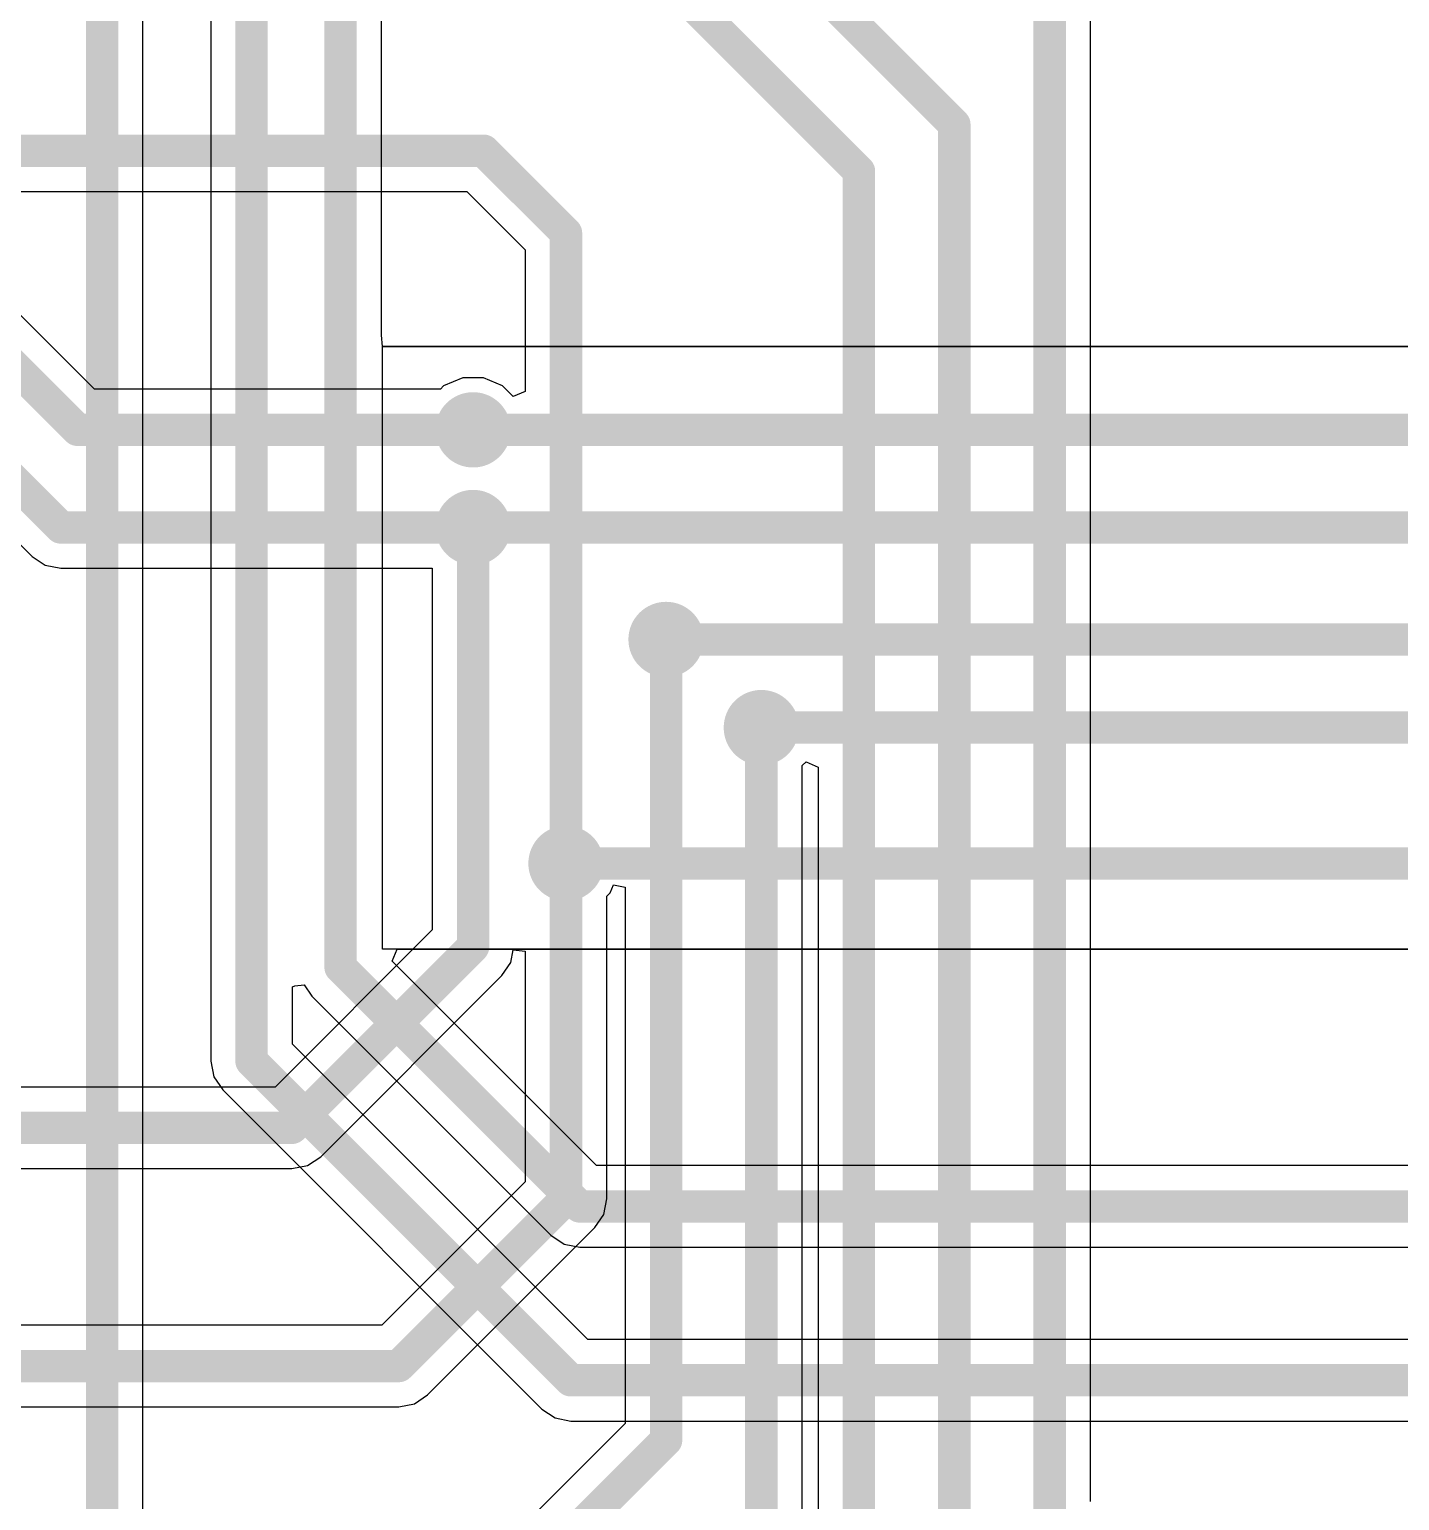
# Model space of a CAD drawing. Header units: millimetres. Extents: x 0 to 174, y 0 to 132.
# Drawn here: x 14.7 to 29.31, y 64.25 to 79.94 of the extents above; entities that cross this region are included whole.
import ezdxf

# ---------------------------------------------------------------- set-up
doc = ezdxf.new("R2010")
doc.units = ezdxf.units.MM
for name, color, linetype in [('BottomLayer', 5, 'Continuous'), ('BottomSolder', 6, 'Continuous'), ('TopLayer', 1, 'Continuous'), ('TopSolder', 216, 'Continuous'), ('ViaHoleLayer', 16, 'Continuous')]:
    doc.layers.add(name, color=color, linetype=linetype)

msp = doc.modelspace()

# ---------------------------------------------------------------- hatches: boundary and pattern name
at = {"layer": 'BottomLayer'}
h = msp.add_hatch(color=5, dxfattribs=at)
edge = h.paths.add_edge_path()
edge.add_arc((19.43101016, 75.6666127), 0.2999994, 0, 360)
h = msp.add_hatch(color=5, dxfattribs=at)
edge = h.paths.add_edge_path()
edge.add_arc((19.4310127, 74.62521269999999), 0.2999994, 0, 360)
h = msp.add_hatch(color=5, dxfattribs=at)
edge = h.paths.add_edge_path()
edge.add_arc((21.4884, 73.4314127), 0.2999994, 0, 360)
h = msp.add_hatch(color=5, dxfattribs=at)
edge = h.paths.add_edge_path()
edge.add_arc((22.5044, 72.4916), 0.2999994, 0, 360)
h = msp.add_hatch(color=5, dxfattribs=at)
edge = h.paths.add_edge_path()
edge.add_arc((20.4216127, 71.04381269999999), 0.2999994, 0, 360)
at = {"layer": 'BottomSolder'}
h = msp.add_hatch(color=6, dxfattribs=at)
edge = h.paths.add_edge_path()
edge.add_arc((19.43101016, 75.6666127), 0.4015993999999999, 0, 360)
h = msp.add_hatch(color=6, dxfattribs=at)
edge = h.paths.add_edge_path()
edge.add_arc((19.4310127, 74.62521269999999), 0.4015993999999999, 0, 360)
h = msp.add_hatch(color=6, dxfattribs=at)
edge = h.paths.add_edge_path()
edge.add_arc((21.4884, 73.4314127), 0.4015993999999999, 0, 360)
h = msp.add_hatch(color=6, dxfattribs=at)
edge = h.paths.add_edge_path()
edge.add_arc((22.5044, 72.4916), 0.4015993999999999, 0, 360)
h = msp.add_hatch(color=6, dxfattribs=at)
edge = h.paths.add_edge_path()
edge.add_arc((20.4216127, 71.04381269999999), 0.4015993999999999, 0, 360)
at = {"layer": 'TopLayer'}
h = msp.add_hatch(color=1, dxfattribs=at)
edge = h.paths.add_edge_path()
edge.add_arc((19.43101016, 75.6666127), 0.2999994, 0, 360)
h = msp.add_hatch(color=1, dxfattribs=at)
edge = h.paths.add_edge_path()
edge.add_arc((19.4310127, 74.62521269999999), 0.2999994, 0, 360)
h = msp.add_hatch(color=1, dxfattribs=at)
edge = h.paths.add_edge_path()
edge.add_arc((21.4884, 73.4314127), 0.2999994, 0, 360)
h = msp.add_hatch(color=1, dxfattribs=at)
edge = h.paths.add_edge_path()
edge.add_arc((22.5044, 72.4916), 0.2999994, 0, 360)
h = msp.add_hatch(color=1, dxfattribs=at)
edge = h.paths.add_edge_path()
edge.add_arc((20.4216127, 71.04381269999999), 0.2999994, 0, 360)
at = {"layer": 'TopSolder'}
h = msp.add_hatch(color=216, dxfattribs=at)
edge = h.paths.add_edge_path()
edge.add_arc((19.43101016, 75.6666127), 0.4015993999999999, 0, 360)
h = msp.add_hatch(color=216, dxfattribs=at)
edge = h.paths.add_edge_path()
edge.add_arc((19.4310127, 74.62521269999999), 0.4015993999999999, 0, 360)
h = msp.add_hatch(color=216, dxfattribs=at)
edge = h.paths.add_edge_path()
edge.add_arc((21.4884, 73.4314127), 0.4015993999999999, 0, 360)
h = msp.add_hatch(color=216, dxfattribs=at)
edge = h.paths.add_edge_path()
edge.add_arc((22.5044, 72.4916), 0.4015993999999999, 0, 360)
h = msp.add_hatch(color=216, dxfattribs=at)
edge = h.paths.add_edge_path()
edge.add_arc((20.4216127, 71.04381269999999), 0.4015993999999999, 0, 360)
at = {"layer": 'ViaHoleLayer'}
h = msp.add_hatch(color=16, dxfattribs=at)
edge = h.paths.add_edge_path()
edge.add_arc((19.43101016, 75.6666127), 0.1499997, 0, 360)
h = msp.add_hatch(color=16, dxfattribs=at)
edge = h.paths.add_edge_path()
edge.add_arc((19.4310127, 74.62521269999999), 0.1499997, 0, 360)
h = msp.add_hatch(color=16, dxfattribs=at)
edge = h.paths.add_edge_path()
edge.add_arc((21.4884, 73.4314127), 0.1499997, 0, 360)
h = msp.add_hatch(color=16, dxfattribs=at)
edge = h.paths.add_edge_path()
edge.add_arc((22.5044, 72.4916), 0.1499997, 0, 360)
h = msp.add_hatch(color=16, dxfattribs=at)
edge = h.paths.add_edge_path()
edge.add_arc((20.4216127, 71.04381269999999), 0.1499997, 0, 360)

# ---------------------------------------------------------------- linework, layer by layer
at = {"layer": 'BottomLayer'}
for p, q in [((26.01287914, 64.23901554), (26.01287914, 80.13700254)), ((13.45913488, 78.2072604), (19.3635503, 78.2072604)), ((19.3635503, 78.2072604), (19.98653356, 77.58427714)), ((19.98653356, 77.58427714), (19.98653356, 76.07416839999999)), ((15.39483078, 76.10169184), (14.55706258, 76.93946004)), ((19.08261614, 76.10169184), (15.39483078, 76.10169184)), ((19.1171957, 76.1362714), (19.08261614, 76.10169184)), ((19.32081226, 76.2206121), (19.1171957, 76.1362714)), ((19.54120806, 76.2206121), (19.32081226, 76.2206121)), ((19.74482462, 76.1362714), (19.54120806, 76.2206121)), ((19.85953356, 76.02156246), (19.74482462, 76.1362714)), ((19.98653356, 76.07416839999999), (19.85953356, 76.02156246)), ((13.63739716, 75.40933356), (14.72916536, 74.31756535999999)), ((14.72916536, 74.31756535999999), (14.8703157, 74.22325262)), ((14.8703157, 74.22325262), (15.0368127, 74.19013355999999)), ((15.0368127, 74.19013355999999), (18.99593356, 74.19013355999999)), ((18.99593356, 74.19013355999999), (18.99593356, 70.33502824)), ((22.93947914, 72.08643190000001), (22.9827074, 72.12553774)), ((22.93947914, 64.008), (22.93947914, 72.08643190000001)), ((22.9827074, 72.12553774), (23.1097074, 72.06917259999999)), ((23.1097074, 72.06917259999999), (23.1097074, 61.03721599999999)), ((20.8912714, 70.72999824), (20.92632086, 70.81461325999999)), ((20.92632086, 70.81461325999999), (21.05332086, 70.78935041999999)), ((21.05332086, 70.78935041999999), (21.05332086, 65.07253177999999)), ((20.85669184, 70.69541868), (20.8912714, 70.72999824)), ((20.85669184, 67.46736569999999), (20.85669184, 70.69541868)), ((18.99593356, 70.33502824), (17.31999838, 68.65909305999999)), ((19.83297278, 69.9883157), (19.85953356, 70.12184096)), ((19.85953356, 70.12184096), (19.98653356, 70.10933145999999)), ((19.73866004, 69.84716536), (19.83297278, 69.9883157)), ((19.98653356, 70.10933145999999), (19.98653356, 67.64758124)), ((17.80786126, 67.91636658), (19.73866004, 69.84716536)), ((17.31999838, 68.65909305999999), (9.6596073, 68.65909305999999)), ((9.6596073, 67.78893477999999), (17.50021392, 67.78893477999999)), ((17.50021392, 67.78893477999999), (17.66671092, 67.82205384)), ((17.66671092, 67.82205384), (17.80786126, 67.91636658)), ((19.98653356, 67.64758124), (18.45804538, 66.11909306)), ((20.82357278, 67.3008687), (20.85669184, 67.46736569999999)), ((20.72926004, 67.15971836), (20.82357278, 67.3008687)), ((18.94590826, 65.37636658), (20.72926004, 67.15971836)), ((18.45804538, 66.11909306), (9.6596073, 66.11909306)), ((18.63826092, 65.24893478), (18.80475792, 65.28205384)), ((18.80475792, 65.28205384), (18.94590826, 65.37636658)), ((9.6596073, 65.24893478), (18.63826092, 65.24893478)), ((21.05332086, 65.07253177999999), (18.29707288, 62.31628379999999))]:
    msp.add_line(p, q, dxfattribs=at)
at = {"layer": 'BottomLayer', "const_width": 0.34544}
for points in [[(22.17905394, 81.30539999999999), (24.5618, 78.92265394)], [(21.68087612, 80.2869997), (23.54478654, 78.42308928)], [(25.5778, 64.05879999999999), (25.5778, 80.13700254)], [(24.5618, 61.56092336), (24.5618, 78.92265394)], [(13.45913488, 78.64233954), (19.54376584, 78.64233954)], [(19.54376584, 78.64233954), (20.4216127, 77.76449268)], [(23.54478654, 61.03721599999999), (23.54478654, 78.42308928)], [(20.4216127, 71.04381269999999), (20.4216127, 77.76449268)], [(14.24941524, 76.6318127), (15.21461524, 75.6666127)], [(13.8176127, 75.84441269999999), (15.0368127, 74.62521269999999)], [(15.21461524, 75.6666127), (19.43101016, 75.6666127)], [(15.0368127, 74.62521269999999), (19.4310127, 74.62521269999999)], [(19.4310127, 70.1548127), (19.4310127, 74.62521269999999)], [(21.4884, 73.4314127), (21.4884, 73.48219999999999)], [(21.4884, 64.89231624), (21.4884, 73.4314127)], [(22.5044, 64.008), (22.5044, 72.4916)], [(20.4216127, 67.46736569999999), (20.4216127, 71.04381269999999)], [(17.50021392, 68.22401391999999), (19.4310127, 70.1548127)], [(8.636012699999998, 68.22401391999999), (17.50021392, 68.22401391999999)], [(18.63826092, 65.68401392), (20.4216127, 67.46736569999999)], [(8.636012699999998, 65.68401392), (18.63826092, 65.68401392)], [(18.47728842, 61.88120465999999), (21.4884, 64.89231624)]]:
    msp.add_lwpolyline(points, dxfattribs=at)
at = {"layer": 'BottomLayer', "const_width": 0.17272}
for points in [[(24.47544, 78.92265394, 1), (24.64816, 78.92265394, 1)], [(24.47544, 78.92265394, 1), (24.64816, 78.92265394, 1)], [(19.45740584, 78.64233954, 1), (19.63012584, 78.64233954, 1)], [(19.45740584, 78.64233954, 1), (19.63012584, 78.64233954, 1)], [(23.45842654, 78.42308928, 1), (23.63114654, 78.42308928, 1)], [(23.45842654, 78.42308928, 1), (23.63114654, 78.42308928, 1)], [(20.3352527, 77.76449268, 1), (20.5079727, 77.76449268, 1)], [(20.3352527, 77.76449268, 1), (20.5079727, 77.76449268, 1)], [(15.12825524, 75.6666127, 1), (15.30097524, 75.6666127, 1)], [(15.12825524, 75.6666127, 1), (15.30097524, 75.6666127, 1)], [(19.34465016, 75.6666127, 1), (19.51737016, 75.6666127, 1)], [(14.9504527, 74.62521269999999, 1), (15.1231727, 74.62521269999999, 1)], [(14.9504527, 74.62521269999999, 1), (15.1231727, 74.62521269999999, 1)], [(19.3446527, 74.62521269999999, 1), (19.5173727, 74.62521269999999, 1)], [(19.3446527, 74.62521269999999, 1), (19.5173727, 74.62521269999999, 1)], [(21.40204, 73.48219999999999, 1), (21.57476, 73.48219999999999, 1)], [(21.40204, 73.4314127, 1), (21.57476, 73.4314127, 1)], [(21.40204, 73.4314127, 1), (21.57476, 73.4314127, 1)], [(22.41804, 72.4916, 1), (22.59076, 72.4916, 1)], [(20.3352527, 71.04381269999999, 1), (20.5079727, 71.04381269999999, 1)], [(20.3352527, 71.04381269999999, 1), (20.5079727, 71.04381269999999, 1)], [(19.3446527, 70.1548127, 1), (19.5173727, 70.1548127, 1)], [(19.3446527, 70.1548127, 1), (19.5173727, 70.1548127, 1)], [(17.41385392, 68.22401391999999, 1), (17.58657392, 68.22401391999999, 1)], [(17.41385392, 68.22401391999999, 1), (17.58657392, 68.22401391999999, 1)], [(20.3352527, 67.46736569999999, 1), (20.5079727, 67.46736569999999, 1)], [(20.3352527, 67.46736569999999, 1), (20.5079727, 67.46736569999999, 1)], [(18.55190092, 65.68401392, 1), (18.72462092, 65.68401392, 1)], [(18.55190092, 65.68401392, 1), (18.72462092, 65.68401392, 1)], [(21.40204, 64.89231624, 1), (21.57476, 64.89231624, 1)], [(21.40204, 64.89231624, 1), (21.57476, 64.89231624, 1)]]:
    msp.add_lwpolyline(points, format="xyb", close=True, dxfattribs=at)
at = {"layer": 'TopLayer'}
for p, q in [((15.911322, 58.94723796), (15.911322, 86.23054128)), ((16.63372086, 85.67407808), (16.63372086, 68.93562539999999)), ((18.453608, 76.67754539999999), (18.453608, 85.72585344)), ((18.46580254, 76.55560254), (18.453608, 76.67754539999999)), ((18.4658, 70.12775916), (18.4658, 76.55559999999998)), ((18.4658, 76.55559999999998), (137.5918, 76.55559999999998)), ((18.58061054, 76.55559999999998), (18.46580254, 76.55560254)), ((116.98670532, 76.55559999999998), (18.58061054, 76.55559999999998)), ((137.5918, 70.12775916), (18.4658, 70.12775916)), ((18.568416, 70.00075915999999), (18.62102194, 70.12775916)), ((18.62102194, 70.12775916), (137.5918, 70.12775916)), ((20.748244, 67.82093115999999), (18.568416, 70.00075915999999)), ((17.50387914, 69.72631215999999), (17.5320452, 69.7369446)), ((17.50387914, 69.11584094), (17.50387914, 69.72631215999999)), ((17.5320452, 69.7369446), (17.63087914, 69.74743733999999)), ((17.63087914, 69.74743733999999), (17.71088152, 69.62770427999999)), ((17.71088152, 69.62770427999999), (20.26038112, 67.07820468)), ((20.65262824, 65.96709184), (17.50387914, 69.11584094)), ((16.63372086, 68.93562539999999), (16.66683992, 68.7691284)), ((16.66683992, 68.7691284), (16.76115266, 68.62797806)), ((16.76115266, 68.62797806), (20.16476536, 65.22436536000001)), ((52.27086319999999, 67.82093115999999), (20.748244, 67.82093115999999)), ((20.26038112, 67.07820468), (20.40153146, 66.98389194)), ((20.40153146, 66.98389194), (20.56802846, 66.95077287999999)), ((20.56802846, 66.95077287999999), (52.27086319999999, 66.95077287999999)), ((53.63667199999999, 65.96709184), (20.65262824, 65.96709184)), ((20.16476536, 65.22436536000001), (20.3059157, 65.13005262)), ((20.3059157, 65.13005262), (20.4724127, 65.09693356)), ((20.4724127, 65.09693356), (53.63667199999999, 65.09693356))]:
    msp.add_line(p, q, dxfattribs=at)
at = {"layer": 'TopLayer', "const_width": 0.34544}
for points in [[(15.47624286, 58.94723796), (15.47624286, 86.4836853)], [(17.0688, 68.93562539999999), (17.0688, 85.85429361999999)], [(18.01852886, 69.93535162), (18.01852886, 85.72585344)], [(19.43101016, 75.6666127), (116.7130127, 75.6666127)], [(19.4310127, 74.62521269999999), (122.6058127, 74.62521269999999)], [(21.4884, 73.4314127), (35.6616127, 73.4314127)], [(22.5044, 72.4916), (22.50440508, 72.49160508)], [(22.50440508, 72.49160508), (34.79800508, 72.49160508)], [(20.4216127, 71.04381269999999), (132.77136006, 71.04381269999999)], [(18.01852886, 69.93535162), (20.56802846, 67.38585201999999)], [(17.0688, 68.93562539999999), (20.4724127, 65.5320127)], [(20.56802846, 67.38585201999999), (52.61925721999999, 67.38585201999999)], [(20.4724127, 65.5320127), (53.98506601999999, 65.5320127)]]:
    msp.add_lwpolyline(points, dxfattribs=at)
at = {"layer": 'TopLayer', "const_width": 0.17272}
for points in [[(19.34465016, 75.6666127, 1), (19.51737016, 75.6666127, 1)], [(19.3446527, 74.62521269999999, 1), (19.5173727, 74.62521269999999, 1)], [(21.40204, 73.4314127, 1), (21.57476, 73.4314127, 1)], [(22.41804, 72.4916, 1), (22.59076, 72.4916, 1)], [(22.41804508, 72.49160508, 1), (22.59076508, 72.49160508, 1)], [(22.41804508, 72.49160508, 1), (22.59076508, 72.49160508, 1)], [(20.3352527, 71.04381269999999, 1), (20.5079727, 71.04381269999999, 1)], [(17.93216886, 69.93535162, 1), (18.10488886, 69.93535162, 1)], [(17.93216886, 69.93535162, 1), (18.10488886, 69.93535162, 1)], [(16.98244, 68.93562539999999, 1), (17.15516, 68.93562539999999, 1)], [(16.98244, 68.93562539999999, 1), (17.15516, 68.93562539999999, 1)], [(20.48166846, 67.38585201999999, 1), (20.65438846, 67.38585201999999, 1)], [(20.48166846, 67.38585201999999, 1), (20.65438846, 67.38585201999999, 1)], [(20.3860527, 65.5320127, 1), (20.5587727, 65.5320127, 1)], [(20.3860527, 65.5320127, 1), (20.5587727, 65.5320127, 1)]]:
    msp.add_lwpolyline(points, format="xyb", close=True, dxfattribs=at)

doc.saveas('drawing.dxf')
